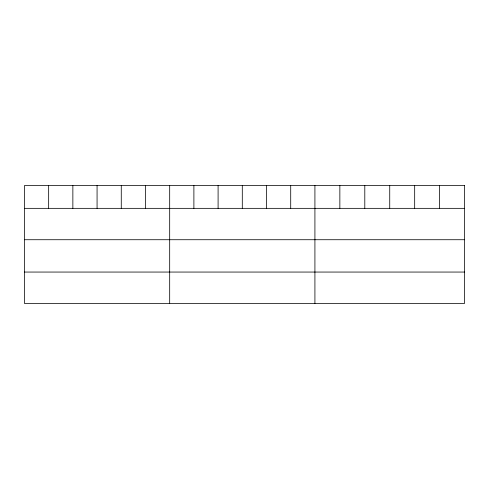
<?xml version="1.0" encoding="UTF-8"?>
<svg xmlns="http://www.w3.org/2000/svg" width="489" height="489" viewBox="0 0 489 489"><rect width="100%" height="100%" fill="white"/><g stroke="black" fill="none" stroke-linecap="round" stroke-linejoin="round"><path stroke-width="0.73" d="M24.45 208.345L464.55 208.345M24.45 239.726L464.55 239.726M24.45 272.055L464.55 272.055M439.611 185.563L439.611 208.345M414.672 185.563L414.672 208.345M389.733 185.563L389.733 208.345M364.794 185.563L364.794 208.345M339.855 185.563L339.855 208.345M314.916 185.563L314.916 303.437M290.71 185.563L290.71 208.345M266.505 185.563L266.505 208.345M242.299 185.563L242.299 208.345M218.094 185.563L218.094 208.345M193.888 185.563L193.888 208.345M169.683 185.563L169.683 303.437M145.477 185.563L145.477 208.345M121.272 185.563L121.272 208.345M97.067 185.563L97.067 208.345M72.861 185.563L72.861 208.345M48.655 185.563L48.655 208.345M464.55 185.563L24.45 185.563L24.45 303.437L464.55 303.437L464.55 185.563"/></g></svg>
